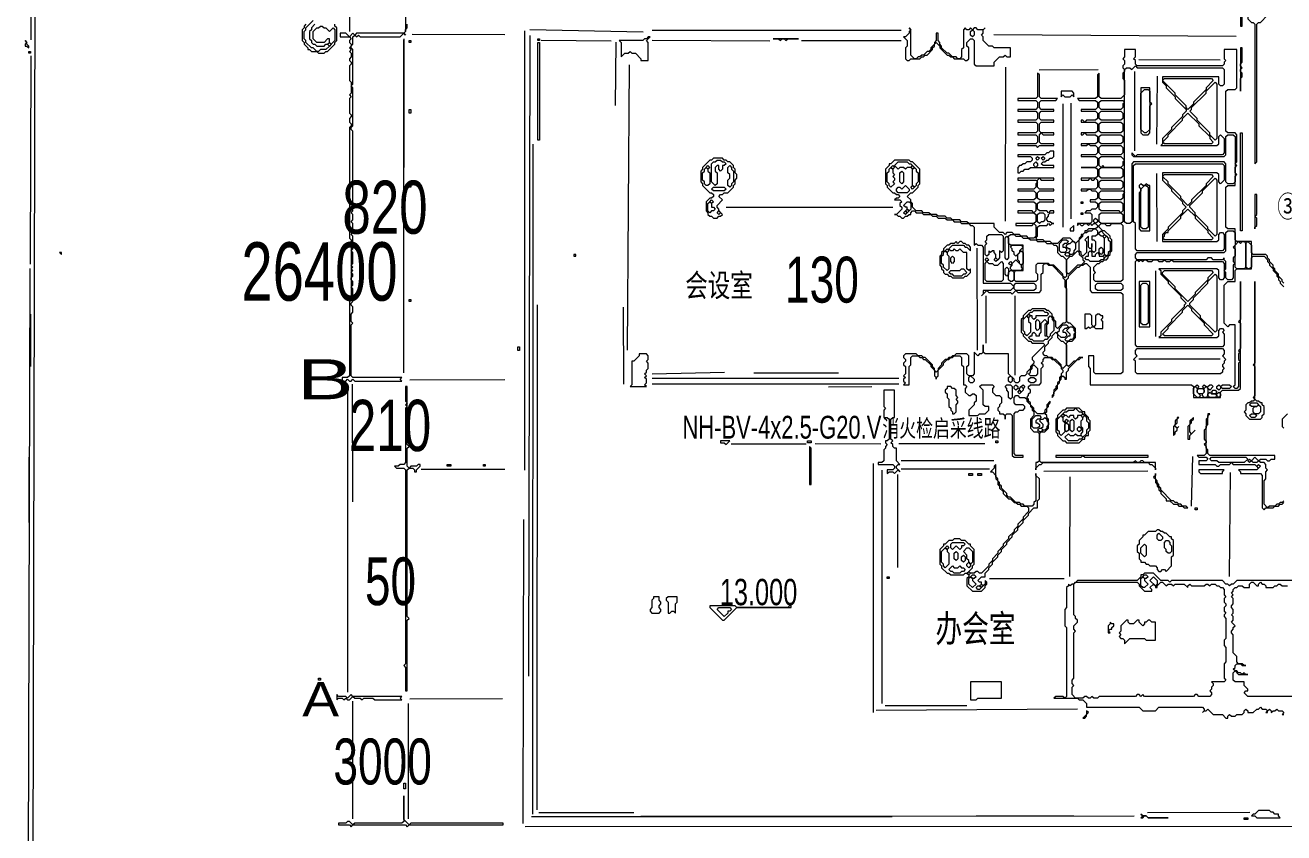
# Model space of a CAD drawing. Extents: x 10 to 1972, y 10 to 1392.
# Drawn here: x 12 to 707, y 404 to 850 of the extents above; entities that cross this region are included whole.
import ezdxf

# ---------------------------------------------------------------- set-up
doc = ezdxf.new("R2010")
doc.units = 0
for name, color, linetype, lineweight in [('OCR_TEXT', 6, 'Continuous', 0), ('TRACE_CURVE', 6, 'Continuous', 0), ('TRACE_STRAIGHT', 5, 'Continuous', 0), ('TRACE_TEXT_SYMBOL', 6, 'Continuous', 0)]:
    doc.layers.add(name, color=color, linetype=linetype, lineweight=lineweight)
doc.styles.add('wqy-unicode', font='wqy-unicode.lff')

msp = doc.modelspace()

# ---------------------------------------------------------------- linework, layer by layer
at = {"layer": 'TRACE_CURVE', "color": 6}
for points in [[(222, 855), (222, 846), (221, 845), (195, 845), (194, 844), (193, 845), (191, 843), (189, 845), (186, 845), (186, 843), (191, 843), (192, 842), (191, 841), (191, 840), (192, 839), (192, 838), (191, 837), (192, 836), (191, 835), (192, 834), (192, 832), (191, 831), (191, 830), (192, 829), (192, 828), (191, 827), (191, 819), (192, 818), (192, 812), (191, 811), (192, 810), (191, 809), (191, 801), (192, 800), (192, 799), (191, 798), (191, 796), (192, 795), (192, 794), (191, 793), (191, 732), (192, 731), (192, 698), (191, 697), (191, 656), (190, 655), (187, 655), (187, 653)], [(194, 844), (195, 843), (196, 844), (197, 843), (219, 843), (221, 845), (222, 844), (221, 845), (222, 846), (222, 847), (223, 848), (223, 850)], [(187, 653), (189, 653), (190, 654), (191, 653), (192, 653), (193, 654), (194, 653), (220, 653), (219, 654), (220, 655), (193, 655), (192, 656), (192, 684), (193, 685), (192, 686), (192, 690), (193, 691), (193, 694), (192, 695), (192, 696), (193, 697), (193, 704), (192, 705), (193, 706), (193, 708), (192, 709), (192, 710), (193, 711), (193, 712), (192, 713), (193, 714), (192, 715), (193, 716), (192, 717), (193, 718), (193, 724), (192, 725), (193, 726), (193, 727), (192, 728), (192, 729), (193, 730), (193, 733), (192, 734), (193, 735), (193, 740), (192, 741), (193, 742), (193, 745), (192, 746), (193, 747), (193, 791), (192, 792), (192, 793), (193, 794), (193, 815), (192, 816), (193, 817), (193, 836), (192, 837), (192, 838), (193, 839), (193, 843), (194, 844)], [(619, 836), (619, 832), (618, 831), (619, 830), (619, 828), (618, 827), (618, 826), (619, 825), (619, 824), (618, 823), (618, 820), (619, 819), (619, 811), (617, 809), (606, 809), (605, 810), (605, 823), (604, 822), (604, 810), (603, 809), (593, 809), (594, 808), (603, 808), (604, 807), (604, 804), (603, 803), (595, 803), (595, 802), (603, 802), (604, 801), (604, 798), (603, 797), (598, 797), (597, 796), (596, 797), (595, 797), (595, 796), (603, 796), (604, 795), (604, 791), (603, 790), (595, 790), (595, 789), (596, 789), (597, 790), (598, 789), (603, 789), (604, 788), (604, 785), (603, 784), (595, 784), (595, 783), (598, 783), (599, 784), (600, 783), (603, 783), (604, 782), (604, 779), (603, 778), (595, 778), (595, 777), (603, 777), (604, 776), (604, 772)], [(707, 707), (706, 708), (706, 709), (704, 711), (704, 712), (702, 714), (702, 715), (701, 716), (701, 717), (699, 719), (699, 720), (698, 721), (698, 722), (697, 723), (690, 723), (689, 724), (689, 730), (681, 730), (680, 731), (680, 737), (676, 737), (675, 738), (675, 760), (676, 761), (680, 761), (680, 766), (681, 767), (680, 768), (680, 771), (681, 772), (680, 773), (681, 774), (681, 789), (680, 790), (676, 790), (675, 791), (675, 813), (676, 814), (680, 814), (681, 815), (681, 836), (674, 836), (674, 831), (675, 830), (674, 829), (674, 828), (673, 827), (626, 827), (625, 828), (625, 830), (624, 831), (625, 832), (625, 836), (619, 836)], [(492, 775), (490, 773), (489, 773), (489, 772), (487, 770), (487, 762), (488, 761), (488, 760), (491, 757), (492, 757), (493, 756), (494, 756), (495, 755), (494, 754), (493, 754), (492, 753), (495, 753), (496, 752), (495, 751), (495, 750), (496, 749), (496, 748), (493, 745), (492, 745), (493, 745), (494, 744), (495, 744), (496, 743), (497, 743), (498, 744), (499, 744), (500, 745), (501, 745), (501, 746), (502, 747), (503, 747), (504, 746), (507, 746), (508, 745), (512, 745), (513, 744), (515, 744), (516, 743), (520, 743), (521, 742), (524, 742), (525, 741), (528, 741), (529, 740), (533, 740), (534, 739), (535, 739), (536, 738), (536, 728), (537, 729), (538, 728), (540, 728), (541, 727), (541, 707), (556, 707), (558, 705), (556, 703), (541, 703), (541, 701)], [(570, 754), (569, 753), (560, 753), (560, 752), (569, 752), (570, 751), (570, 747), (569, 746), (568, 747), (560, 747), (560, 746), (569, 746), (570, 745), (570, 741), (569, 740), (559, 740), (559, 739), (568, 739), (569, 740), (570, 739), (570, 733), (569, 732), (566, 732), (565, 733), (562, 733), (561, 734), (558, 734), (557, 735), (554, 735), (553, 734), (552, 735), (550, 735), (547, 738), (547, 740), (533, 740), (532, 741), (529, 741), (528, 742), (524, 742), (523, 743), (521, 743), (520, 744), (516, 744), (515, 745), (512, 745), (511, 746), (508, 746), (507, 747), (504, 747), (502, 749), (502, 751), (501, 752), (501, 753), (499, 755), (501, 757), (502, 757), (505, 760), (505, 761), (506, 762), (506, 770), (502, 774), (501, 774), (500, 775), (492, 775)], [(604, 772), (603, 771), (595, 771), (603, 771), (604, 770), (604, 766), (603, 765), (595, 765), (595, 764), (599, 764), (600, 765), (601, 764), (602, 764), (603, 765), (604, 764), (604, 760), (603, 759), (595, 759), (595, 758), (598, 758), (599, 759), (600, 759), (601, 758), (603, 758), (604, 757), (604, 754), (603, 753), (600, 753), (600, 752), (603, 752), (604, 751), (604, 749), (603, 748), (601, 748), (600, 747), (598, 747), (597, 746), (600, 746), (601, 745), (601, 741), (600, 740), (593, 740), (593, 739), (594, 740), (595, 739), (596, 739), (597, 740), (598, 740), (599, 739), (600, 740), (601, 739), (602, 740), (603, 740), (604, 739), (604, 738), (603, 737), (599, 737), (598, 736), (597, 736), (597, 735), (596, 734), (595, 734), (595, 733), (594, 732)], [(594, 732), (594, 731), (592, 729), (589, 732), (585, 732), (582, 729), (579, 729), (578, 730), (575, 730), (574, 731), (571, 731), (570, 732), (571, 733), (571, 738), (572, 739), (576, 739), (577, 740), (578, 739), (579, 740), (580, 740), (579, 740), (578, 741), (577, 741), (576, 742), (576, 743), (577, 744), (577, 745), (578, 746), (580, 746), (580, 747), (578, 747), (577, 746), (576, 747), (572, 747), (571, 748), (571, 751), (572, 752), (580, 752), (580, 753), (572, 753), (571, 754), (571, 757), (572, 758), (580, 758), (580, 759), (572, 759), (571, 760), (571, 764), (572, 765), (573, 764), (580, 764), (580, 765), (560, 765), (560, 764), (570, 764), (571, 763), (570, 762), (570, 760), (569, 759), (560, 759), (560, 758), (569, 758), (570, 757), (570, 754)], [(541, 701), (540, 700), (543, 703), (544, 702), (556, 702), (557, 701), (559, 703), (560, 702), (572, 702), (573, 703), (573, 712), (574, 713), (574, 717), (575, 718), (576, 718), (577, 717), (579, 717), (585, 711), (585, 710), (586, 709), (586, 705), (587, 704), (587, 686), (586, 685), (585, 685), (582, 682), (581, 683), (581, 686), (580, 687), (580, 688), (579, 689), (579, 690), (577, 692), (576, 692), (575, 693), (568, 693), (567, 692), (566, 692), (563, 689), (563, 688), (562, 687), (562, 680), (563, 679), (563, 678), (566, 675), (567, 675), (568, 674), (574, 674), (575, 673), (568, 666), (568, 665), (569, 664), (569, 663), (567, 661), (567, 660), (565, 658), (565, 657), (564, 656), (562, 656), (561, 655), (561, 653), (560, 652), (559, 652), (558, 653)], [(580, 647), (582, 649), (582, 651), (583, 652), (583, 653), (584, 654), (584, 655), (585, 656), (586, 655), (586, 654), (587, 654), (587, 658), (588, 659), (588, 660), (593, 665), (594, 665), (595, 666), (596, 666), (594, 666), (592, 664), (591, 664), (588, 661), (587, 662), (587, 674), (588, 675), (590, 675), (592, 677), (592, 682), (589, 685), (588, 685), (587, 686), (587, 709), (588, 710), (588, 711), (593, 716), (594, 716), (595, 717), (596, 717), (597, 718), (598, 718), (600, 716), (600, 703), (601, 702), (617, 702), (618, 701), (618, 658), (617, 657), (603, 657), (602, 658), (602, 667), (599, 667), (599, 661), (600, 660), (600, 651), (656, 651), (657, 650), (657, 644), (672, 644), (672, 647), (673, 648), (682, 648), (683, 649), (683, 708), (683, 687)], [(683, 687), (682, 686), (683, 685), (683, 671), (682, 670), (683, 669), (682, 668), (682, 665), (683, 664), (682, 663), (682, 650), (681, 649), (680, 649), (679, 650), (680, 651), (680, 684), (677, 684), (676, 683), (674, 685), (674, 706), (676, 708), (680, 708), (680, 714), (681, 715), (689, 715), (689, 721), (690, 722), (696, 722), (698, 720), (698, 719), (699, 718), (699, 717), (701, 715), (701, 714), (703, 712), (703, 711), (704, 710), (704, 709), (705, 708), (705, 707), (707, 705)], [(558, 653), (558, 654), (555, 657), (555, 668), (542, 668), (541, 669), (541, 673), (541, 669), (540, 668), (539, 668), (538, 667), (536, 669), (536, 657), (535, 656), (533, 656), (532, 657), (532, 661), (533, 662), (533, 667), (532, 668), (526, 668), (525, 667), (524, 667), (523, 666), (522, 666), (521, 665), (520, 665), (518, 663), (518, 662), (516, 660), (516, 659), (515, 658), (514, 659), (514, 660), (513, 661), (513, 662), (509, 666), (508, 666), (507, 667), (505, 667), (504, 668), (498, 668), (497, 667), (497, 666), (498, 665), (498, 664), (497, 663), (497, 662), (498, 661), (498, 657), (497, 656), (498, 655), (497, 654), (497, 653), (498, 652), (497, 651), (500, 651), (500, 661), (501, 662), (501, 666), (502, 667), (505, 667), (506, 666), (507, 666)], [(507, 666), (508, 665), (509, 665), (512, 662), (512, 661), (514, 659), (514, 656), (515, 655), (515, 654), (515, 655), (516, 656), (516, 659), (519, 662), (519, 663), (521, 665), (522, 665), (523, 666), (524, 666), (525, 667), (528, 667), (529, 666), (529, 662), (530, 661), (530, 651), (531, 651), (532, 650), (531, 649), (531, 647), (533, 645), (534, 645), (535, 646), (536, 646), (537, 645), (537, 642), (536, 641), (536, 640), (533, 637), (533, 634), (538, 634), (539, 635), (542, 635), (544, 637), (544, 639), (542, 639), (541, 640), (541, 648), (539, 650), (540, 651), (546, 651), (547, 650), (546, 649), (546, 647), (548, 645), (550, 645), (551, 644), (551, 641), (550, 640), (550, 639), (549, 638), (549, 637), (550, 636), (550, 635), (552, 635), (553, 634)], [(572, 624), (573, 625), (575, 625), (577, 627), (577, 632), (576, 633), (576, 634), (575, 635), (576, 636), (576, 638), (577, 639), (577, 640), (578, 641), (578, 642), (576, 640), (576, 638), (575, 637), (575, 636), (574, 635), (571, 635), (569, 637), (569, 638), (567, 640), (567, 641), (566, 642), (566, 643), (565, 644), (566, 645), (566, 646), (567, 647), (567, 648), (566, 649), (566, 650), (567, 651), (572, 651), (573, 652), (573, 660), (574, 661), (574, 662), (573, 663), (574, 664), (574, 665), (575, 666), (578, 666), (579, 665), (580, 665), (584, 661), (584, 660), (585, 659), (585, 658), (584, 657), (584, 656), (583, 655), (583, 653), (582, 652), (582, 651), (581, 650), (581, 649), (580, 648), (580, 646), (579, 645), (579, 644), (580, 645), (580, 647)], [(553, 634), (553, 632), (553, 634), (554, 635), (556, 635), (557, 634), (557, 612), (558, 611), (563, 611), (563, 612), (559, 612), (558, 613), (558, 635), (559, 636), (560, 636), (561, 637), (563, 637), (564, 638), (564, 639), (563, 640), (559, 640), (558, 641), (558, 644), (559, 645), (560, 645), (561, 644), (564, 644), (565, 643), (565, 642), (567, 640), (567, 639), (568, 638), (568, 637), (569, 636), (569, 634), (567, 632), (567, 627), (569, 625), (571, 625), (572, 624), (572, 609), (571, 608), (570, 608), (570, 604), (570, 605), (572, 607), (573, 607), (574, 608), (632, 608), (633, 607), (634, 607), (636, 605), (636, 604), (636, 608), (630, 608), (629, 609), (628, 609), (627, 608), (626, 608), (625, 609), (624, 608), (573, 608), (572, 609), (572, 624)], [(707, 587), (706, 586), (705, 586), (704, 585), (703, 585), (702, 584), (699, 584), (698, 583), (696, 585), (696, 598), (697, 599), (697, 603), (698, 604), (697, 605), (697, 607), (696, 608), (694, 608), (693, 609), (694, 610), (697, 610), (698, 609), (699, 609), (700, 610), (702, 610), (702, 612), (666, 612), (665, 613), (665, 615), (664, 616), (664, 628), (665, 629), (665, 634), (666, 635), (665, 635), (665, 633), (664, 632), (664, 627), (663, 626), (663, 621), (664, 620), (664, 619), (663, 618), (664, 617), (664, 613), (663, 612), (659, 612), (660, 611)], [(709, 635), (706, 632), (706, 628), (707, 627)], [(548, 607), (547, 606), (547, 605), (545, 603), (546, 603), (548, 601), (548, 599), (549, 598), (549, 596), (550, 595), (550, 594), (552, 592), (552, 591), (555, 588), (556, 588), (558, 586), (559, 586), (560, 585), (561, 585), (562, 584), (565, 584), (566, 583), (566, 581), (563, 578), (563, 577), (560, 574), (560, 573), (558, 571), (558, 570), (555, 567), (555, 566), (552, 563), (552, 562), (549, 559), (549, 558), (546, 555), (546, 554), (544, 552), (544, 551), (540, 547), (539, 547), (538, 548), (537, 548), (536, 547), (534, 547), (533, 548), (535, 550), (535, 551), (536, 552), (536, 560), (534, 562), (534, 563), (533, 563), (531, 565), (529, 565), (528, 566), (525, 566), (524, 565), (522, 565), (520, 563), (519, 563), (519, 562), (517, 560), (517, 552)], [(556, 589), (555, 589), (554, 590), (554, 591), (551, 594), (551, 595), (550, 596), (550, 597), (549, 598), (549, 599), (548, 600), (548, 607)], [(660, 611), (664, 611), (665, 610), (664, 609), (660, 609), (660, 607), (669, 607), (670, 606), (671, 606), (672, 607), (677, 607), (678, 608), (679, 607), (691, 607), (693, 605), (692, 604), (682, 604), (683, 603), (683, 602), (694, 602), (695, 601), (695, 583), (696, 582), (697, 583), (701, 583), (702, 584), (704, 584), (705, 585), (706, 585), (707, 586)], [(517, 552), (518, 551), (518, 550), (521, 547), (522, 547), (523, 546), (530, 546), (531, 547), (532, 547), (533, 546), (533, 545), (532, 544), (532, 540), (535, 537), (540, 537), (542, 539), (542, 540), (543, 541), (543, 542), (542, 543), (542, 541), (541, 540), (540, 541), (540, 542), (539, 542), (538, 543), (540, 545), (542, 545), (542, 547), (544, 549), (544, 550), (546, 552), (546, 553), (549, 556), (549, 557), (551, 559), (551, 560), (554, 563), (554, 564), (557, 567), (557, 568), (560, 571), (560, 572), (563, 575), (563, 576), (566, 579), (566, 580), (569, 583), (571, 583), (571, 587), (572, 588), (572, 599), (570, 601), (570, 602), (570, 587), (569, 586), (569, 585), (568, 584), (564, 584), (563, 585), (562, 585), (561, 586), (559, 586), (556, 589)], [(630, 547), (629, 546), (628, 546), (628, 545), (626, 543), (593, 543), (591, 541), (590, 541), (589, 540), (588, 541), (588, 540), (587, 539), (587, 528), (586, 527), (586, 518), (587, 517), (587, 479), (586, 478), (585, 479), (581, 479), (580, 478), (593, 478), (594, 477), (596, 477), (598, 475), (598, 473), (627, 473), (629, 471), (636, 471), (638, 473), (662, 473), (663, 472), (663, 471), (662, 470), (663, 471), (664, 471), (665, 472), (668, 469), (673, 469), (675, 467), (676, 467), (676, 468), (677, 469), (678, 468), (680, 468), (681, 469), (684, 469), (685, 470), (685, 471), (686, 472), (687, 471), (687, 470), (690, 470), (692, 472), (693, 472), (694, 473), (695, 472), (697, 472), (698, 471), (697, 470), (698, 470), (698, 471), (699, 472), (700, 471)], [(714, 543), (681, 543), (679, 541), (678, 541), (677, 540), (676, 541), (675, 541), (673, 543), (645, 543), (644, 542), (643, 543), (639, 543), (635, 547), (630, 547)], [(666, 482), (667, 481), (667, 480), (666, 479), (660, 479), (659, 480), (658, 480), (657, 479), (630, 479), (629, 480), (628, 479), (627, 480), (626, 480), (625, 479), (605, 479), (604, 478), (602, 478), (601, 479), (600, 478), (599, 478), (598, 479), (597, 479), (596, 478), (592, 478), (590, 480), (590, 484), (591, 485), (590, 486), (590, 488), (591, 489), (591, 514), (592, 515), (591, 516), (591, 518), (593, 520), (593, 521), (592, 522), (592, 523), (591, 524), (591, 541)], [(591, 541), (592, 542), (626, 542), (627, 541), (627, 540), (630, 537), (634, 537), (634, 538), (633, 539), (635, 541), (636, 540), (636, 539), (637, 539), (637, 540), (639, 542), (640, 542), (642, 540), (643, 541), (645, 541), (646, 540), (647, 541), (652, 541), (654, 539), (654, 540), (655, 541), (656, 540), (663, 540), (664, 541), (665, 541), (666, 540), (667, 541), (669, 541), (670, 540), (671, 540), (672, 539), (673, 539), (674, 538), (674, 535), (675, 534), (674, 533), (674, 531), (675, 530), (675, 529), (674, 528), (674, 526), (675, 525), (674, 524), (674, 523), (675, 522), (675, 511), (674, 510), (674, 507), (675, 506), (675, 498), (674, 497), (674, 489), (675, 488), (674, 487), (667, 487), (668, 486), (668, 485), (667, 484), (667, 483), (666, 482)], [(682, 492), (681, 493), (680, 493), (679, 494), (680, 495), (680, 496), (681, 497), (683, 497), (684, 496), (686, 496), (685, 496), (684, 497), (682, 497), (681, 498), (681, 501), (679, 503), (679, 513), (678, 514), (678, 515), (679, 516), (679, 517), (680, 518), (678, 520), (679, 521), (679, 523), (678, 524), (679, 525), (679, 527), (678, 528), (678, 529), (679, 530), (679, 533), (678, 534), (679, 535), (678, 536), (679, 537), (679, 538), (680, 539), (681, 539), (682, 540), (684, 540), (685, 539), (688, 539), (688, 541), (689, 542), (690, 542), (692, 540), (693, 540), (693, 541), (694, 542), (695, 541), (696, 541), (697, 540), (697, 539), (701, 539), (702, 540), (703, 540), (704, 541), (705, 541), (706, 540), (709, 540)], [(761, 479), (687, 479), (685, 481), (686, 482), (687, 482), (687, 483), (685, 485), (685, 487), (680, 487), (679, 488), (679, 492), (680, 493), (682, 491), (687, 491), (686, 491), (685, 492), (684, 491), (683, 492), (682, 492)], [(700, 471), (700, 470), (701, 471), (702, 471), (703, 472), (704, 471), (706, 471), (707, 470), (706, 469), (707, 469)]]:
    msp.add_lwpolyline(points, dxfattribs=at)
for points in [[(690, 861), (689, 860), (688, 860), (688, 859), (687, 858), (687, 853), (689, 851), (690, 851), (691, 850), (691, 773), (692, 774), (692, 850), (693, 851), (694, 851), (698, 855), (703, 855), (704, 856), (698, 856), (696, 858), (696, 859), (694, 861)], [(625, 827), (626, 826), (673, 826), (674, 825), (674, 817), (673, 816), (672, 816), (671, 817), (671, 821), (640, 821), (640, 818), (642, 816), (642, 815), (647, 810), (647, 809), (653, 803), (653, 802), (651, 800), (651, 799), (645, 793), (645, 792), (640, 787), (640, 784), (639, 783), (670, 783), (671, 784), (671, 788), (672, 789), (674, 787), (674, 779), (673, 778), (626, 778), (625, 777), (623, 779), (623, 778), (624, 777), (674, 777), (675, 778), (675, 788), (676, 789), (679, 789), (680, 788), (680, 763), (679, 762), (676, 762), (675, 763), (675, 773), (674, 774), (624, 774), (623, 773), (623, 741), (622, 740), (620, 740), (619, 741), (619, 825), (620, 826), (622, 826), (623, 825)], [(640, 819), (641, 820), (667, 820), (668, 819), (664, 815), (664, 814), (657, 807), (657, 806), (654, 803), (653, 804), (653, 805), (647, 811), (647, 812)], [(669, 818), (670, 817), (670, 787), (669, 786), (666, 789), (666, 790), (659, 797), (659, 798), (655, 802), (656, 803), (656, 804), (664, 812), (664, 813)], [(605, 807), (606, 808), (618, 808), (619, 807), (618, 806), (618, 804), (617, 803), (606, 803), (605, 804)], [(605, 801), (606, 802), (617, 802), (618, 801), (618, 798), (617, 797), (606, 797), (605, 798)], [(654, 801), (660, 795), (660, 794), (666, 788), (666, 787), (668, 785), (667, 784), (641, 784), (640, 785), (643, 788), (643, 789), (651, 797), (651, 798)], [(605, 795), (606, 796), (617, 796), (618, 795), (618, 791), (617, 790), (606, 790), (605, 791)], [(605, 788), (606, 789), (617, 789), (618, 788), (618, 785), (617, 784), (606, 784), (605, 785)], [(605, 782), (606, 783), (617, 783), (618, 782), (618, 779), (617, 778), (606, 778), (605, 779)], [(490, 771), (491, 772), (492, 771), (491, 770)], [(494, 774), (499, 774), (500, 773), (501, 773), (502, 772), (501, 771), (499, 771), (498, 770), (497, 771), (495, 771), (494, 770), (492, 772)], [(501, 771), (502, 772), (503, 771), (502, 770)], [(605, 776), (606, 777), (617, 777), (619, 775), (618, 774), (618, 772), (617, 771), (608, 771), (607, 772), (606, 771), (605, 772)], [(624, 772), (625, 773), (673, 773), (674, 772), (674, 764), (672, 762), (671, 763), (671, 767), (670, 768), (640, 768), (640, 764), (645, 759), (645, 758), (651, 752), (651, 751), (653, 749), (651, 747), (651, 746), (643, 738), (643, 737), (640, 734), (640, 730), (670, 730), (671, 731), (671, 734), (672, 735), (673, 735), (674, 734), (674, 726), (673, 725), (626, 725), (625, 726), (625, 740), (624, 741)], [(489, 770), (490, 771), (491, 770), (491, 768), (492, 767), (491, 766), (492, 765), (492, 764), (491, 763), (492, 762), (490, 760), (489, 761), (489, 762), (488, 763), (488, 768), (489, 769)], [(495, 768), (496, 769), (497, 768), (497, 763), (496, 762), (495, 763)], [(502, 770), (503, 771), (504, 770), (504, 769), (505, 768), (505, 763), (504, 762), (504, 761), (503, 760), (502, 761)], [(605, 770), (606, 771), (617, 771), (618, 770), (618, 766), (617, 765), (606, 765), (605, 766)], [(640, 766), (641, 767), (667, 767), (668, 766), (664, 762), (664, 761), (656, 753), (656, 752), (654, 750), (650, 754), (650, 755), (643, 762), (643, 763)], [(669, 765), (670, 764), (670, 734), (669, 733), (665, 737), (665, 738), (658, 745), (658, 746), (655, 749), (655, 750), (662, 757), (662, 758)], [(498, 761), (500, 759), (500, 758), (499, 757), (494, 757), (493, 758), (493, 759), (494, 760), (495, 760), (496, 759)], [(501, 760), (502, 761), (503, 760), (502, 759)], [(605, 763), (606, 764), (617, 764), (618, 763), (618, 760), (617, 759), (606, 759), (605, 760)], [(605, 757), (606, 758), (618, 758), (619, 757), (618, 756), (618, 754), (617, 753), (606, 753), (605, 754)], [(499, 752), (500, 752), (501, 751), (501, 748), (500, 747), (499, 748), (499, 749), (498, 749), (497, 750)], [(605, 751), (606, 752), (617, 752), (618, 751), (618, 747), (617, 746), (616, 747), (606, 747), (605, 748)], [(497, 746), (498, 747), (499, 746), (498, 745)], [(498, 747), (499, 748), (500, 747), (499, 746)], [(571, 745), (572, 746), (574, 746), (575, 745), (575, 742), (574, 741), (573, 741), (572, 740), (571, 741)], [(605, 745), (606, 746), (617, 746), (618, 745), (618, 741), (617, 740), (606, 740), (605, 741)], [(654, 748), (658, 744), (658, 743), (665, 736), (665, 735), (668, 732), (667, 731), (641, 731), (640, 732), (641, 733), (641, 734), (642, 735), (643, 735), (643, 736), (650, 743), (650, 744)], [(601, 736), (602, 737), (603, 737), (604, 736), (604, 734), (603, 733), (601, 733), (601, 731), (602, 731), (603, 730), (603, 725), (602, 724), (601, 725), (601, 729), (601, 727), (600, 726), (599, 727), (599, 733), (597, 731), (598, 730), (598, 724), (596, 722), (595, 723), (595, 724), (594, 725), (594, 731), (596, 733), (596, 734), (597, 735), (598, 735), (599, 736)], [(602, 742), (603, 743), (604, 742), (604, 741), (603, 740), (602, 741)], [(605, 739), (606, 740), (608, 740), (609, 739), (611, 739), (612, 740), (617, 740), (618, 739), (618, 709), (617, 708), (603, 708), (602, 709), (602, 712), (603, 713), (602, 714), (602, 716), (604, 718), (605, 718), (606, 719), (607, 719), (608, 720), (609, 720), (610, 721), (610, 722), (611, 723), (611, 724), (612, 725), (612, 731), (611, 732), (611, 733), (608, 736), (607, 736), (605, 738)], [(543, 733), (544, 734), (551, 734), (552, 733), (552, 725), (551, 724), (550, 725), (550, 721), (549, 720), (548, 721), (548, 723), (547, 724), (547, 725), (546, 725), (545, 724), (544, 725), (544, 723), (543, 722), (542, 723), (542, 728), (543, 729), (542, 730), (543, 731)], [(553, 732), (554, 733), (555, 732), (555, 721), (554, 720), (553, 721)], [(555, 733), (556, 734), (558, 734), (559, 733), (562, 733), (563, 732), (566, 732), (567, 731), (570, 731), (571, 730), (575, 730), (576, 729), (579, 729), (580, 728), (581, 728), (582, 727), (582, 724), (584, 722), (585, 722), (587, 720), (587, 711), (586, 710), (585, 711), (585, 712), (580, 717), (578, 717), (577, 718), (571, 718), (570, 717), (570, 713), (571, 712), (571, 709), (570, 708), (559, 708), (558, 709), (558, 713), (559, 714), (563, 714), (563, 728), (556, 728), (555, 729)], [(585, 731), (587, 731), (588, 730), (587, 729), (586, 729), (585, 728), (585, 727), (586, 727), (587, 726), (587, 725), (586, 724), (584, 724), (583, 725), (583, 729)], [(589, 729), (590, 730), (591, 730), (592, 729), (592, 726), (591, 725), (591, 724), (590, 723), (589, 723), (588, 724), (589, 725), (589, 726), (588, 726), (587, 727), (587, 728), (588, 729)], [(605, 735), (606, 736), (608, 734), (607, 733), (606, 733), (605, 734)], [(607, 733), (608, 734), (609, 733), (608, 732)], [(608, 732), (609, 733), (610, 732), (610, 731), (611, 730), (611, 725), (610, 724), (610, 723), (609, 722), (608, 723)], [(675, 735), (676, 736), (679, 736), (680, 735), (680, 728), (679, 727), (680, 726), (680, 722), (679, 721), (679, 719), (680, 718), (679, 717), (679, 710), (678, 709), (676, 709), (675, 710), (675, 713), (674, 714), (675, 715), (675, 719), (674, 720), (674, 721), (673, 720), (668, 720), (667, 721), (665, 721), (664, 720), (626, 720), (625, 721), (625, 723), (626, 724), (674, 724), (675, 725)], [(682, 730), (683, 729), (684, 730), (685, 730), (686, 729), (686, 716), (685, 715), (681, 715), (680, 716), (680, 728)], [(686, 729), (687, 730), (689, 728), (689, 716), (688, 715), (687, 715), (686, 716)], [(556, 727), (557, 728), (562, 728), (563, 727), (561, 725), (561, 724), (559, 722), (558, 723), (558, 724), (557, 725), (557, 726)], [(562, 725), (563, 724), (563, 718), (562, 717), (561, 718), (561, 719), (560, 720), (560, 723)], [(586, 723), (587, 724), (588, 724), (589, 723), (588, 722), (587, 722)], [(593, 725), (594, 724), (594, 723), (596, 721), (596, 720), (597, 719), (595, 717), (593, 717), (588, 712), (587, 713), (587, 720), (589, 722), (590, 722)], [(599, 724), (600, 725), (601, 724), (601, 722), (603, 722), (603, 723), (604, 724), (605, 723), (605, 722), (607, 722), (608, 721), (607, 720), (606, 720), (605, 719), (600, 719), (599, 720), (598, 720), (597, 721), (598, 722), (599, 722)], [(605, 726), (606, 727), (607, 726), (607, 724), (606, 723), (605, 724)], [(607, 722), (608, 723), (609, 722), (608, 721)], [(542, 720), (543, 721), (544, 720), (543, 719)], [(542, 718), (543, 719), (544, 718), (546, 718), (547, 717), (549, 717), (551, 719), (552, 718), (552, 709), (551, 708), (543, 708), (542, 709)], [(547, 720), (548, 721), (549, 720), (548, 719)], [(553, 715), (554, 716), (555, 715), (555, 712), (554, 711), (553, 712)], [(555, 718), (556, 719), (557, 718), (556, 717)], [(559, 720), (562, 717), (562, 716), (563, 715), (562, 714), (557, 714), (556, 715), (556, 716), (557, 717), (557, 718)], [(625, 719), (626, 720), (627, 719), (628, 720), (629, 719), (630, 720), (631, 720), (632, 719), (634, 719), (635, 720), (637, 720), (638, 719), (640, 719), (641, 720), (642, 719), (644, 719), (645, 720), (646, 719), (673, 719), (674, 718), (674, 710), (673, 709), (672, 709), (671, 710), (671, 714), (670, 715), (638, 715), (639, 714), (639, 712), (643, 708), (643, 707), (650, 700), (650, 699), (653, 696), (652, 695), (652, 694), (645, 687), (645, 686), (639, 680), (639, 678), (638, 677), (670, 677), (671, 678), (671, 681), (672, 682), (673, 682), (674, 681), (673, 680), (674, 679), (674, 673), (673, 672), (626, 672), (625, 673)], [(555, 713), (556, 714), (557, 714), (558, 713), (558, 709), (557, 708), (556, 708), (555, 709)], [(640, 713), (641, 714), (667, 714), (668, 713), (665, 710), (665, 709), (658, 702), (658, 701), (654, 697), (647, 704), (647, 705), (640, 712)], [(669, 712), (670, 711), (670, 681), (669, 680), (661, 688), (661, 689), (655, 695), (655, 696), (657, 698), (657, 699), (665, 707), (665, 708)], [(558, 706), (559, 707), (569, 707), (570, 706), (570, 704), (569, 703), (559, 703), (558, 704)], [(603, 706), (604, 707), (617, 707), (618, 706), (618, 704), (617, 703), (604, 703), (603, 704)], [(691, 708), (691, 663), (690, 662), (691, 661), (691, 645), (690, 644), (691, 643), (690, 642), (689, 642), (688, 641), (687, 641), (686, 640), (686, 637), (685, 636), (686, 635), (686, 634), (688, 632), (694, 632), (695, 633), (695, 634), (696, 635), (696, 639), (695, 640), (695, 641), (694, 641), (693, 642), (692, 642), (691, 643)], [(654, 695), (656, 693), (656, 692), (663, 685), (663, 684), (668, 679), (667, 678), (641, 678), (640, 679), (643, 682), (643, 683), (651, 691), (651, 692)], [(565, 689), (566, 688), (566, 686), (567, 685), (567, 680), (565, 678), (564, 679), (564, 680), (563, 681), (563, 687)], [(565, 689), (566, 690), (567, 689), (566, 688)], [(568, 691), (569, 692), (574, 692), (575, 691), (576, 691), (577, 690), (576, 689), (570, 689), (570, 688), (569, 687), (568, 688), (568, 689), (567, 689), (566, 690), (567, 691)], [(577, 688), (578, 689), (579, 688), (579, 687), (580, 686), (580, 681), (578, 679), (578, 678), (577, 677), (576, 678), (576, 684), (577, 685)], [(575, 687), (576, 686), (576, 685), (575, 684), (575, 678), (576, 678), (577, 677), (576, 676), (575, 676), (574, 675), (569, 675), (568, 676), (567, 676), (566, 677), (567, 678), (568, 678), (568, 679), (569, 680), (570, 679), (570, 678), (572, 678), (572, 679), (573, 680), (573, 685)], [(570, 686), (571, 687), (572, 686), (572, 682), (571, 681), (570, 682)], [(585, 684), (587, 684), (588, 683), (587, 682), (586, 682), (585, 681), (585, 680), (586, 680), (587, 679), (587, 678), (586, 677), (584, 677), (582, 679), (582, 680), (583, 681), (583, 682)], [(589, 683), (590, 683), (591, 682), (591, 681), (592, 680), (591, 679), (591, 677), (590, 676), (589, 676), (588, 675), (587, 675), (586, 676), (588, 678), (589, 678), (589, 679), (587, 681)], [(581, 680), (582, 679), (582, 677), (584, 675), (585, 675), (587, 673), (587, 662), (585, 660), (584, 661), (584, 662), (581, 665), (580, 665), (579, 666), (577, 666), (576, 667), (575, 667), (574, 668), (574, 669), (575, 670), (575, 672), (577, 674), (577, 675), (579, 677), (579, 678)], [(625, 670), (626, 671), (673, 671), (674, 670), (674, 668), (673, 667), (675, 665), (674, 664), (674, 663), (673, 662), (673, 661), (674, 660), (673, 659), (673, 658), (672, 657), (626, 657), (625, 658), (625, 664), (624, 665), (626, 667), (625, 668)], [(568, 661), (569, 662), (571, 660), (571, 657), (570, 656), (567, 656), (566, 657), (567, 658), (567, 659), (568, 660)], [(533, 655), (534, 656), (536, 654), (536, 653), (535, 652), (534, 652), (533, 653)], [(555, 655), (556, 656), (557, 655), (557, 653), (556, 652), (555, 653)], [(566, 654), (567, 655), (569, 655), (570, 654), (570, 653), (569, 652), (567, 652), (566, 653)], [(222, 650), (222, 642), (223, 641), (222, 640), (223, 639), (222, 638), (222, 608), (221, 607), (219, 607), (218, 606), (216, 606), (217, 605), (221, 605), (222, 604), (222, 497), (221, 496), (222, 495), (222, 482), (223, 482), (223, 521), (224, 522), (223, 523), (223, 604), (224, 605), (226, 605), (227, 604), (227, 603), (228, 603), (228, 604), (230, 606), (230, 607), (229, 607), (228, 606), (225, 606), (224, 605), (223, 606), (223, 616), (224, 617), (223, 618), (223, 626), (224, 627), (224, 628), (223, 629), (223, 650)], [(553, 650), (554, 651), (556, 651), (557, 650), (557, 644), (556, 643), (555, 644), (555, 647), (554, 648), (554, 649)], [(558, 650), (559, 651), (560, 650), (560, 649), (559, 648), (558, 649)], [(560, 647), (561, 648), (562, 647), (561, 646)], [(561, 649), (562, 650), (563, 649), (563, 648), (562, 647), (561, 648)], [(562, 650), (563, 651), (564, 650), (563, 649)], [(657, 649), (658, 650), (659, 649), (659, 647), (661, 645), (660, 644), (659, 644), (657, 646)], [(658, 650), (659, 651), (660, 650), (659, 649)], [(659, 648), (660, 649), (662, 649), (663, 648), (663, 647), (662, 646), (660, 646), (659, 647)], [(662, 650), (663, 651), (664, 650), (663, 649)], [(663, 649), (664, 650), (665, 649), (665, 645), (664, 644), (663, 644), (662, 645), (662, 646), (663, 647)], [(665, 650), (666, 651), (667, 651), (668, 650), (666, 648), (665, 649)], [(665, 646), (666, 647), (667, 646), (669, 646), (670, 645), (669, 644), (666, 644), (665, 645)], [(667, 647), (668, 648), (669, 648), (670, 647), (669, 646), (668, 646)], [(670, 650), (671, 651), (672, 650), (672, 649), (671, 648), (670, 649)], [(670, 646), (671, 647), (672, 646), (672, 645), (671, 644), (670, 645)], [(672, 650), (673, 651), (677, 651), (678, 650), (677, 649), (673, 649)], [(688, 640), (689, 641), (692, 641), (693, 640), (692, 639), (689, 639)], [(692, 639), (693, 640), (694, 639), (694, 636), (693, 635), (691, 635), (690, 636), (690, 638), (691, 639)], [(570, 634), (572, 634), (573, 633), (572, 632), (571, 632), (570, 631), (570, 630), (571, 630), (572, 629), (572, 628), (571, 627), (569, 627), (568, 628), (568, 632)], [(574, 632), (575, 633), (576, 632), (576, 631), (577, 630), (577, 629), (576, 628), (576, 627), (575, 626), (574, 626), (573, 627), (574, 628), (574, 629), (572, 631), (573, 632)], [(688, 634), (689, 635), (691, 635), (692, 634), (691, 633), (689, 633)], [(571, 626), (572, 627), (573, 627), (574, 626), (573, 625), (572, 625)], [(666, 610), (667, 611), (686, 611), (687, 610), (685, 608), (671, 608), (670, 609), (667, 609)], [(687, 609), (688, 610), (689, 609), (688, 608)], [(691, 611), (693, 609), (692, 608), (690, 608), (689, 609)], [(692, 606), (693, 607), (694, 606), (693, 605)], [(523, 563), (524, 564), (530, 564), (531, 563), (530, 562), (529, 562), (529, 561), (528, 560), (526, 562), (524, 560), (523, 561)], [(520, 561), (521, 560), (521, 559), (522, 558), (522, 552), (520, 550), (519, 551), (519, 552), (518, 553), (518, 559)], [(520, 561), (521, 562), (522, 561), (521, 560)], [(525, 558), (526, 559), (527, 558), (527, 555), (526, 554), (525, 555)], [(529, 556), (530, 557), (531, 556), (531, 554), (530, 553), (529, 554)], [(532, 561), (533, 561), (535, 559), (535, 553), (534, 552), (533, 553), (533, 554), (532, 555), (532, 557), (530, 559)], [(524, 551), (525, 550), (527, 550), (528, 551), (529, 550), (530, 550), (531, 549), (530, 548), (529, 548), (528, 547), (525, 547), (524, 548), (523, 548), (522, 549)], [(532, 552), (533, 553), (534, 552), (534, 551), (533, 550), (532, 551)], [(532, 547), (533, 548), (534, 547), (533, 546)], [(533, 544), (534, 545), (535, 544), (535, 543), (537, 541), (535, 539), (533, 541)], [(534, 545), (535, 546), (536, 546), (537, 545), (536, 544), (535, 544)], [(628, 544), (629, 545), (630, 544), (630, 543), (632, 541), (630, 539), (629, 539), (628, 540)], [(629, 545), (630, 546), (631, 546), (632, 545), (631, 544), (630, 544)], [(635, 545), (637, 543), (637, 541), (636, 540), (633, 543)], [(537, 539), (538, 540), (539, 540), (540, 539), (539, 538), (538, 538)], [(539, 540), (540, 541), (541, 540), (540, 539)]]:
    msp.add_lwpolyline(points, close=True, dxfattribs=at)
at = {"layer": 'TRACE_STRAIGHT', "color": 5}
for p, q in [((15.8, 149.83), (18.29, 1226.38)), ((191, 1019), (191, 846)), ((15.12, 877.63), (15.18, 841.37)), ((221, 842), (221, 771)), ((221.12, 657.62), (221.14, 841.38)), ((225.63, 844.54), (276.88, 844.39)), ((287.86, 631.38), (287.87, 846.38)), ((290.15, 490.12), (290.79, 843.87)), ((290.57, 847.06), (353.12, 845.9)), ((296.87, 841.23), (335.63, 840.84)), ((358.12, 846.79), (495.62, 846.81)), ((358.12, 841.23), (423.14, 840.8)), ((440.62, 841.04), (495.63, 841.12)), ((546.83, 844.4), (680.59, 843.39)), ((337.85, 805.11), (338.3, 840.14)), ((14.93, 717.62), (15.26, 832.63)), ((344.59, 670.14), (345.65, 827.65)), ((626.87, 830.53), (671.88, 830.42)), ((553.24, 741.36), (553.48, 826.37)), ((571.87, 824.92), (604.38, 824.99)), ((624.59, 780.12), (624.65, 823.88)), ((636.84, 783.86), (637.19, 821.36)), ((589.5, 742.62), (589.6, 806.37)), ((585, 806), (585, 738)), ((292.22, 413.87), (292.56, 783.88)), ((636.69, 767.63), (636.76, 730.13)), ((399, 749), (491, 749)), ((537.48, 726.38), (537.55, 670.12)), ((13.77, 375.13), (14.68, 715.13)), ((636.18, 677.62), (636.25, 713.88)), ((294.67, 416.37), (294.79, 695.13)), ((542.62, 673.88), (542.62, 700.12)), ((558.56, 656.37), (558.6, 700.12)), ((15, 690), (15, 661)), ((342.11, 693.91), (342.33, 651.4)), ((626.88, 665.3), (671.88, 665.3)), ((224.38, 653.76), (276.88, 653.82)), ((358.11, 657.06), (398.15, 657.87)), ((358.12, 654.72), (494.38, 654.71)), ((414.37, 657.67), (461.14, 657.53)), ((190.14, 481.37), (190.16, 651.38)), ((192.62, 651.38), (192.72, 586.37)), ((358.12, 651.43), (494.38, 651.59)), ((455.62, 649.92), (479.38, 650.01)), ((287.7, 631.38), (287.75, 603.87)), ((448.12, 618.58), (484.37, 618.46)), ((494.37, 618.54), (541.88, 618.51)), ((401.87, 618.42), (443.13, 618.45)), ((14, 611), (14, 575)), ((480.14, 607.62), (480.15, 470.12)), ((495.62, 609.17), (546.88, 609.1)), ((495.62, 604.67), (544.38, 604.59)), ((655.88, 583.9), (656.66, 611.42)), ((230.62, 604.36), (276.88, 604.34)), ((485.19, 475.12), (485.2, 603.88)), ((493.58, 601.38), (493.62, 550.12)), ((574.38, 603.35), (631.88, 603.45)), ((588.72, 545.12), (589.01, 600.12)), ((677.02, 545.09), (677.58, 602.61)), ((287.03, 408.87), (287.33, 576.63)), ((544.38, 544.13), (585.62, 544.13)), ((192.65, 476.38), (192.66, 411.38)), ((223.57, 411.37), (223.6, 475.12)), ((224.38, 477.7), (275.63, 477.79)), ((486.88, 473.88), (531.88, 473.88)), ((481.85, 471.44), (593.11, 472.08)), ((291.62, 412.67), (490.63, 412.66)), ((295.62, 414.79), (348.13, 414.86)), ((351.87, 412.81), (624.37, 413.13)), ((537, 413), (591, 413)), ((631.61, 414.81), (688.13, 414.99)), ((288.12, 407.21), (713.13, 407.39))]:
    msp.add_line(p, q, dxfattribs=at)
at = {"layer": 'TRACE_TEXT_SYMBOL', "color": 6}
for points in [[(683, 860), (683, 849), (684, 849), (684, 860)], [(174, 848), (175, 849), (176, 849), (177, 848), (178, 848), (180, 846), (182, 848), (183, 847), (183, 841), (181, 839), (180, 840), (180, 842), (179, 842), (177, 840), (173, 840), (171, 842), (171, 846), (173, 848)], [(12, 841), (13, 840), (12, 839), (12, 838), (13, 838), (14, 837), (14, 838), (13, 839), (13, 840)], [(224, 841), (225, 841), (225, 840), (224, 840)], [(295, 842), (296, 842), (296, 841), (295, 841)], [(356, 843), (355, 842), (354, 842), (353, 841), (340, 841), (341, 840), (341, 832), (343, 834), (345, 834), (346, 835), (347, 834), (349, 834), (352, 831), (352, 830), (356, 830), (356, 840), (355, 841), (357, 843)], [(425, 842), (428, 842), (429, 841), (430, 842), (431, 842), (432, 841), (433, 842), (439, 842)], [(534, 846), (535, 847), (536, 846), (536, 844), (535, 843), (534, 844)], [(14, 835), (15, 835), (15, 834), (14, 834)], [(179, 839), (180, 840), (181, 839), (180, 838)], [(295, 840), (296, 840), (296, 786), (295, 786)], [(683, 837), (683, 813), (683, 820), (684, 821), (684, 823), (683, 824), (683, 825), (684, 826), (683, 827), (683, 828), (684, 829), (684, 837)], [(571, 823), (571, 810), (570, 809), (560, 809), (560, 808), (570, 808), (571, 807), (571, 804), (570, 803), (560, 803), (560, 802), (570, 802), (571, 801), (571, 798), (570, 797), (560, 797), (560, 796), (570, 796), (571, 795), (571, 791), (570, 790), (560, 790), (560, 789), (570, 789), (571, 788), (571, 785), (570, 784), (560, 784), (560, 783), (570, 783), (571, 782), (572, 783), (580, 783), (580, 784), (573, 784), (572, 785), (572, 789), (573, 790), (574, 789), (580, 789), (580, 790), (573, 790), (572, 791), (572, 795), (573, 796), (580, 796), (580, 797), (573, 797), (572, 798), (572, 801), (573, 802), (580, 802), (580, 803), (573, 803), (572, 804), (572, 807), (573, 808), (581, 808), (582, 809), (573, 809), (572, 810), (572, 822)], [(628, 815), (628, 790), (629, 789), (632, 789), (633, 790), (633, 805), (634, 806), (633, 807), (633, 815)], [(630, 814), (632, 814), (633, 813), (633, 792), (631, 790), (630, 790), (628, 792), (628, 812)], [(584, 813), (584, 810), (585, 811), (586, 810), (589, 810), (590, 811), (591, 810), (591, 812), (590, 813)], [(224, 803), (225, 803), (225, 801), (224, 801)], [(683, 790), (684, 790), (684, 736), (683, 736)], [(578, 780), (577, 779), (576, 779), (575, 778), (560, 778), (560, 777), (567, 777), (568, 776), (568, 775), (567, 774), (565, 774), (564, 773), (563, 773), (562, 772), (561, 772), (560, 771), (560, 768), (561, 768), (562, 769), (563, 769), (564, 770), (566, 770), (567, 771), (580, 771), (580, 772), (574, 772), (573, 773), (574, 774), (575, 774), (576, 775), (577, 775), (578, 776), (579, 776), (580, 777), (580, 780)], [(392, 776), (391, 775), (390, 775), (386, 771), (386, 770), (385, 769), (385, 763), (386, 762), (386, 761), (390, 757), (391, 757), (392, 756), (392, 755), (391, 754), (390, 754), (388, 752), (388, 747), (389, 746), (389, 745), (390, 744), (391, 744), (392, 743), (394, 743), (395, 744), (396, 744), (397, 745), (395, 747), (395, 748), (394, 749), (394, 750), (397, 753), (395, 755), (396, 756), (397, 756), (398, 757), (400, 757), (403, 760), (403, 761), (404, 762), (404, 764), (405, 765), (405, 767), (404, 768), (404, 770), (403, 771), (403, 772), (401, 774), (400, 774), (399, 775), (398, 775), (397, 776)], [(388, 771), (389, 772), (390, 771), (389, 770)], [(393, 774), (394, 775), (396, 775), (397, 774), (398, 774), (399, 773), (398, 772), (397, 772), (397, 770), (396, 769), (395, 770), (395, 772), (394, 772), (393, 771), (393, 769), (394, 768), (394, 762), (393, 761), (391, 763), (391, 773), (392, 774)], [(400, 771), (401, 772), (402, 771), (402, 770), (403, 769), (403, 763), (402, 762), (402, 761), (401, 760), (400, 761), (400, 764), (401, 765), (401, 767), (400, 768)], [(569, 773), (570, 774), (571, 773), (571, 772), (570, 771), (569, 772)], [(570, 776), (571, 777), (572, 776), (571, 775)], [(573, 776), (574, 777), (575, 776), (574, 775)], [(387, 770), (388, 771), (389, 770), (389, 769), (390, 768), (390, 762), (389, 761), (388, 761), (387, 762), (387, 763), (386, 764), (386, 768), (387, 769)], [(224, 761), (225, 761), (225, 760), (224, 760)], [(391, 759), (392, 760), (398, 760), (399, 759), (398, 758), (392, 758)], [(628, 762), (627, 761), (627, 760), (628, 759), (628, 758), (627, 757), (627, 737), (628, 736), (633, 736), (633, 761), (632, 761), (631, 762), (630, 761), (629, 761)], [(630, 761), (631, 761), (632, 760), (632, 738), (631, 737), (629, 737), (628, 738), (628, 759)], [(389, 751), (390, 752), (391, 751), (391, 749), (392, 749), (393, 748), (392, 747), (391, 747), (390, 746), (389, 747)], [(390, 752), (391, 753), (392, 752), (391, 751)], [(595, 752), (596, 752), (596, 751), (595, 751)], [(691, 756), (691, 737), (691, 738), (692, 739), (692, 743), (691, 744), (692, 745), (692, 756)], [(394, 746), (395, 747), (396, 746), (395, 745)], [(595, 746), (596, 746), (596, 745), (595, 745)], [(591, 739), (589, 737), (589, 736), (591, 736)], [(526, 730), (525, 729), (523, 729), (522, 728), (521, 728), (519, 726), (519, 725), (518, 724), (518, 723), (517, 722), (517, 717), (518, 716), (518, 715), (519, 714), (519, 713), (520, 712), (521, 712), (522, 711), (523, 711), (524, 710), (530, 710), (531, 711), (532, 711), (534, 713), (534, 715), (533, 714), (532, 715), (532, 724), (530, 724), (528, 726), (527, 725), (526, 725), (525, 726), (524, 725), (523, 725), (522, 726), (524, 728), (530, 728), (531, 727), (532, 727), (534, 725), (534, 727), (533, 728), (532, 728), (531, 729), (530, 729), (529, 730), (528, 730), (527, 729)], [(31, 724), (32, 723), (32, 724)], [(315, 723), (315, 722), (316, 722), (316, 723)], [(519, 724), (520, 725), (521, 724), (521, 723), (522, 722), (522, 715), (521, 714), (519, 716), (519, 717), (518, 718), (518, 722), (519, 723)], [(520, 725), (521, 726), (522, 725), (521, 724)], [(523, 721), (524, 722), (525, 721), (525, 719), (524, 718), (523, 719)], [(528, 714), (529, 715), (530, 715), (532, 713), (531, 712), (530, 712), (529, 711), (525, 711), (524, 712), (523, 712), (522, 713), (523, 714)], [(627, 708), (627, 683), (633, 683), (633, 708)], [(628, 706), (629, 707), (631, 707), (632, 706), (632, 685), (631, 684), (629, 684), (628, 685)], [(224, 698), (225, 698), (225, 697), (224, 697)], [(597, 690), (597, 682), (598, 682), (599, 683), (600, 682), (601, 683), (602, 683), (603, 682), (607, 682), (607, 686), (606, 687), (607, 688), (607, 689), (606, 689), (605, 690), (604, 690), (603, 689), (603, 684), (602, 683), (601, 684), (601, 689), (600, 690)], [(284, 672), (285, 672), (285, 670), (284, 670)], [(351, 668), (351, 667), (348, 664), (347, 664), (347, 651), (346, 650), (355, 650), (354, 651), (355, 652), (355, 654), (354, 655), (355, 656), (354, 657), (355, 658), (355, 659), (356, 660), (356, 663), (355, 664), (356, 665), (356, 667), (355, 668)], [(486, 648), (486, 639), (487, 638), (486, 637), (486, 633), (488, 633), (489, 632), (489, 621), (488, 620), (487, 620), (487, 619), (488, 618), (487, 617), (487, 616), (486, 615), (486, 609), (485, 608), (483, 608), (483, 607), (491, 607), (492, 606), (492, 605), (491, 604), (488, 604), (488, 602), (489, 603), (491, 603), (492, 602), (494, 604), (495, 603), (493, 605), (493, 606), (494, 607), (495, 607), (493, 609), (493, 616), (492, 616), (491, 617), (491, 618), (490, 619), (491, 620), (490, 621), (490, 632), (491, 633), (492, 633), (492, 648)], [(521, 650), (521, 649), (520, 648), (520, 647), (521, 646), (521, 644), (522, 643), (522, 639), (523, 638), (523, 637), (524, 636), (524, 635), (525, 635), (526, 636), (526, 640), (527, 641), (527, 642), (526, 643), (527, 644), (526, 645), (526, 648), (525, 649), (524, 649), (523, 650)], [(587, 638), (586, 637), (585, 637), (582, 634), (582, 633), (581, 632), (581, 625), (582, 624), (582, 623), (585, 620), (586, 620), (587, 619), (594, 619), (596, 621), (597, 621), (597, 622), (598, 623), (599, 623), (599, 625), (600, 626), (600, 631), (599, 632), (599, 633), (597, 635), (597, 636), (596, 636), (594, 638)], [(584, 634), (585, 633), (585, 631), (586, 630), (586, 625), (584, 623), (583, 624), (583, 625), (582, 626), (582, 632)], [(584, 634), (585, 635), (586, 634), (585, 633)], [(591, 637), (592, 638), (594, 636), (595, 636), (596, 635), (595, 634), (593, 634), (593, 633), (592, 632), (591, 633), (591, 634), (589, 634), (588, 633), (587, 634), (586, 634), (585, 635), (586, 636), (587, 636), (588, 637)], [(595, 634), (596, 635), (597, 634), (596, 633)], [(596, 633), (597, 634), (598, 633), (598, 631), (599, 630), (599, 627), (598, 626), (598, 624), (596, 622), (595, 623), (595, 624), (596, 625), (596, 627), (595, 628), (595, 631), (596, 632)], [(648, 633), (648, 632), (647, 631), (647, 629), (646, 628), (646, 623), (647, 624), (647, 625), (648, 626), (648, 627), (649, 628), (648, 627), (647, 628), (647, 629), (648, 630), (648, 632), (649, 633)], [(657, 633), (655, 631), (655, 629), (654, 628), (654, 621), (655, 621), (655, 623), (658, 626), (656, 624), (655, 625), (655, 629), (656, 630), (656, 631), (657, 632)], [(586, 631), (587, 632), (588, 631), (587, 630)], [(586, 629), (587, 630), (588, 629), (588, 626), (587, 625), (586, 626)], [(589, 631), (590, 632), (591, 631), (591, 626), (590, 625), (589, 626)], [(593, 627), (594, 628), (595, 627), (595, 626), (594, 625), (593, 626)], [(396, 620), (396, 619), (398, 619), (399, 618), (401, 620)], [(444, 620), (446, 620), (446, 619), (444, 619)], [(548, 620), (549, 620), (549, 619), (548, 619)], [(588, 624), (589, 623), (591, 623), (592, 624), (593, 623), (595, 623), (596, 622), (595, 621), (594, 621), (593, 620), (588, 620), (586, 622)], [(445, 617), (445, 596), (446, 596), (446, 616)], [(581, 612), (581, 611), (595, 611), (596, 612), (597, 611), (632, 611), (632, 612)], [(245, 607), (247, 607), (247, 606), (245, 606)], [(265, 607), (266, 607), (266, 606), (265, 606)], [(533, 602), (535, 602), (535, 601), (533, 601)], [(538, 602), (540, 602), (540, 601), (538, 601)], [(636, 602), (636, 601), (635, 600), (636, 599), (636, 597), (637, 596), (637, 595), (638, 594), (638, 593), (639, 592), (639, 591), (642, 588), (642, 587), (644, 587), (646, 585), (648, 585), (649, 584), (651, 584), (652, 583), (654, 583), (653, 584), (651, 584), (650, 585), (649, 585), (648, 586), (647, 586), (646, 587), (645, 587), (639, 593), (639, 594), (638, 595), (638, 596), (637, 597), (637, 598), (636, 599)], [(660, 604), (660, 603), (661, 602), (673, 602), (673, 603), (674, 604)], [(658, 583), (659, 583), (659, 582), (658, 582)], [(637, 571), (636, 570), (632, 570), (630, 568), (629, 568), (629, 567), (627, 565), (627, 563), (626, 562), (626, 559), (627, 558), (627, 555), (628, 554), (628, 553), (630, 553), (631, 552), (632, 552), (633, 551), (636, 551), (637, 550), (637, 549), (638, 548), (639, 548), (640, 549), (641, 549), (642, 548), (645, 551), (645, 556), (646, 557), (646, 565), (645, 566), (645, 567), (644, 567), (642, 569), (641, 569), (640, 570), (639, 570), (638, 571)], [(630, 563), (631, 562), (631, 557), (630, 556), (628, 558), (628, 561)], [(637, 568), (638, 569), (640, 567), (640, 566), (639, 565), (638, 565), (637, 566)], [(641, 564), (642, 565), (643, 565), (644, 564), (644, 563), (645, 562), (645, 559), (644, 558), (643, 558), (642, 559), (642, 560), (641, 561)], [(488, 545), (489, 545), (489, 544), (488, 544)], [(359, 534), (359, 533), (358, 532), (358, 528), (357, 527), (357, 526), (358, 525), (362, 525), (363, 526), (363, 527), (362, 528), (362, 529), (363, 530), (363, 531), (362, 532), (362, 534)], [(367, 534), (366, 533), (366, 532), (367, 531), (367, 525), (368, 525), (369, 526), (370, 526), (371, 525), (371, 530), (372, 531), (372, 534)], [(390, 529), (390, 528), (397, 521), (398, 521), (405, 528), (435, 528), (435, 529), (434, 529), (433, 528), (405, 528), (404, 529)], [(394, 527), (395, 528), (401, 528), (402, 527), (401, 526), (400, 526), (400, 525), (398, 523)], [(611, 520), (611, 519), (610, 518), (610, 514), (611, 514), (610, 515), (611, 516), (612, 516), (612, 517), (613, 518), (613, 519), (612, 519)], [(620, 521), (617, 518), (617, 515), (616, 514), (617, 513), (616, 512), (617, 511), (618, 511), (619, 510), (619, 508), (622, 511), (630, 511), (631, 510), (636, 510), (636, 520), (634, 520), (633, 521), (632, 521), (631, 520), (630, 520), (630, 519), (629, 518), (627, 520), (627, 521), (626, 521), (624, 519), (622, 519), (621, 520), (621, 521)], [(174, 489), (175, 489), (175, 488), (174, 488)], [(534, 487), (534, 477), (537, 477), (538, 478), (551, 478), (551, 487)], [(184, 480), (184, 477), (185, 478), (187, 478), (188, 477), (189, 478), (190, 477), (191, 477), (193, 479), (194, 478), (197, 478), (198, 477), (199, 478), (204, 478), (205, 477), (220, 477), (219, 478), (220, 479), (193, 479), (192, 480), (190, 478), (189, 479), (185, 479)], [(598, 471), (598, 469), (596, 467), (597, 467), (598, 468), (598, 469), (599, 470)], [(221, 431), (222, 431), (222, 428), (221, 428)], [(221, 424), (221, 410), (220, 409), (194, 409), (193, 408), (191, 410), (190, 410), (189, 409), (185, 409), (185, 408), (191, 408), (192, 407), (193, 408), (222, 408), (223, 407), (224, 408), (276, 408), (276, 409), (225, 409), (224, 408), (221, 411)], [(628, 414), (629, 413), (628, 412), (629, 412), (630, 413), (631, 413), (632, 412), (643, 412), (632, 412), (631, 413), (629, 413)], [(685, 412), (687, 412), (687, 411), (685, 411)], [(693, 416), (691, 414), (690, 414), (689, 413), (691, 413), (692, 412), (705, 412), (704, 413), (704, 414), (702, 414), (701, 415), (700, 415), (699, 416)]]:
    msp.add_lwpolyline(points, close=True, dxfattribs=at)
for points in [[(167, 850), (166, 849), (166, 848), (165, 847), (165, 841), (166, 840), (166, 839), (168, 837), (168, 836), (169, 836), (170, 835), (173, 835), (174, 834), (177, 834), (178, 835), (179, 835), (183, 839), (183, 840), (184, 841), (184, 848), (183, 849), (183, 850)], [(172, 850), (170, 848), (170, 847), (169, 846), (169, 842), (170, 841), (170, 840), (171, 839), (172, 839), (173, 838), (177, 838), (178, 839), (179, 839), (180, 838), (178, 836), (175, 836), (174, 835), (173, 835), (171, 837), (170, 837), (167, 840), (167, 841), (166, 842), (166, 846), (167, 847), (167, 848), (171, 852)], [(500, 848), (501, 847), (500, 846), (500, 845), (498, 843), (497, 843), (499, 841), (499, 838), (498, 837), (498, 831), (499, 830), (500, 830), (501, 831), (506, 831), (507, 832), (508, 832), (509, 833), (510, 833), (513, 836), (513, 837), (514, 838), (514, 839), (515, 840), (517, 838), (517, 837), (521, 833), (522, 833), (523, 832), (524, 832), (525, 831), (530, 831), (531, 830), (532, 830), (533, 831), (533, 837), (532, 838), (532, 840), (534, 842), (535, 842), (536, 841), (536, 828), (537, 827), (547, 827), (547, 829), (550, 832), (552, 832), (553, 833), (554, 832), (556, 832), (556, 837), (547, 837), (546, 838), (544, 838), (541, 841), (541, 843), (540, 844), (541, 845), (541, 847), (542, 848), (541, 847), (538, 847), (537, 848), (536, 848), (535, 847)], [(535, 847), (534, 848), (533, 847), (532, 847), (531, 848), (530, 847), (530, 837), (529, 836), (529, 832), (528, 831), (527, 831), (526, 832), (524, 832), (522, 834), (521, 834), (518, 837), (518, 838), (517, 839), (517, 840), (516, 841), (516, 845), (515, 845), (515, 841), (514, 840), (514, 839), (512, 837), (512, 836), (511, 835), (510, 835), (508, 833), (507, 833), (506, 832), (505, 832), (504, 831), (503, 831), (501, 833), (501, 847), (500, 848)]]:
    msp.add_lwpolyline(points, dxfattribs=at)

# ---------------------------------------------------------------- texts
at = {"layer": 'OCR_TEXT', "color": 6, "style": 'wqy-unicode'}
for s, height, width, p in [('820', 29.284, 0.72, (187.13, 734.39)), ('③', 11.87, 0.72, (703.3, 743.51)), ('26400', 32.213, 0.72, (131.38, 697.43)), ('130', 25.38, 0.72, (431.53, 696.34)), ('会设室', 12.654, 0.72, (376.44, 699.59)), ('B', 22.1, 1.591946, (162, 643)), ('210', 28.308, 0.72, (190.69, 614.38)), ('NH-BV-4x2.5-G20.V', 12.5942, 0.72, (374.9, 621.27)), ('消火检启采线路', 9.49, 0.72, (485.26, 622.24)), ('50', 26.356, 0.72, (199.59, 529.35)), ('13.000', 14.532, 0.72, (395.52, 529.31)), ('办会室', 15.026, 0.72, (514.58, 508.89)), ('A', 19, 1.195837, (165, 468)), ('3000', 25.38, 0.72, (182.17, 430.34))]:
    msp.add_text(s, height=height, dxfattribs=dict(at, width=width)).set_placement(p)

doc.saveas('drawing.dxf')
